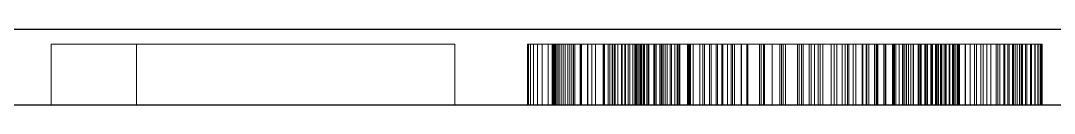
# Model space of a CAD drawing. Header units: millimetres. Extents: x 7 to 422, y 36 to 182.
# Drawn here: x 104.661 to 108.061, y 36.333 to 36.583 of the extents above; entities that cross this region are included whole.
import ezdxf

# ---------------------------------------------------------------- set-up
doc = ezdxf.new("R2010")
doc.units = ezdxf.units.MM
doc.header["$LTSCALE"] = 0.666667
doc.linetypes.add('DASHED', pattern=[1.524, 1.27, -0.254])
doc.layers.add('HIDDEN', color=7, linetype='DASHED', lineweight=13)
doc.layers.add('VISIBLE', color=7, linetype='CONTINUOUS', lineweight=25)

msp = doc.modelspace()

# ---------------------------------------------------------------- linework, layer by layer
at = {"layer": 'HIDDEN'}
for p, q in [((104.76062, 36.33333), (104.76062, 36.53333)), ((104.76062, 36.53333), (106.08904, 36.53333)), ((105.04197, 36.53333), (104.76062, 36.53333)), ((106.08904, 36.53333), (105.04197, 36.53333)), ((105.04197, 36.33333), (105.04197, 36.53333)), ((106.08904, 36.33333), (106.08904, 36.53333)), ((106.59372, 36.53333), (106.32832, 36.53333)), ((106.32832, 36.33333), (106.32832, 36.53333)), ((106.32832, 36.53333), (106.33142, 36.53333)), ((106.33142, 36.33333), (106.33142, 36.53333)), ((106.33142, 36.53333), (106.3378, 36.53333)), ((106.3378, 36.33333), (106.3378, 36.53333)), ((106.3378, 36.53333), (106.34746, 36.53333)), ((106.34746, 36.33333), (106.34746, 36.53333)), ((106.34746, 36.53333), (106.36041, 36.53333)), ((106.36041, 36.33333), (106.36041, 36.53333)), ((106.36041, 36.53333), (106.37665, 36.53333)), ((106.37665, 36.33333), (106.37665, 36.53333)), ((106.37665, 36.53333), (106.39617, 36.53333)), ((106.39617, 36.33333), (106.39617, 36.53333)), ((106.39617, 36.53333), (106.41897, 36.53333)), ((106.40954, 36.33333), (106.40954, 36.53333)), ((106.40954, 36.53333), (106.4107, 36.53333)), ((106.41096, 36.53333), (106.40954, 36.53333)), ((106.4107, 36.33333), (106.4107, 36.53333)), ((106.4107, 36.53333), (106.4142, 36.53333)), ((106.41096, 36.33333), (106.41096, 36.53333)), ((106.41525, 36.53333), (106.41096, 36.53333)), ((106.4142, 36.33333), (106.4142, 36.53333)), ((106.4142, 36.53333), (106.42004, 36.53333)), ((106.41525, 36.33333), (106.41525, 36.53333)), ((106.42238, 36.53333), (106.41525, 36.53333)), ((106.41897, 36.33333), (106.41897, 36.53333)), ((106.41897, 36.53333), (106.44507, 36.53333)), ((106.42004, 36.33333), (106.42004, 36.53333)), ((106.42004, 36.53333), (106.42821, 36.53333)), ((106.42238, 36.33333), (106.42238, 36.53333)), ((106.43238, 36.53333), (106.42238, 36.53333)), ((106.42821, 36.33333), (106.42821, 36.53333)), ((106.42821, 36.53333), (106.43871, 36.53333)), ((106.43238, 36.33333), (106.43238, 36.53333)), ((106.44523, 36.53333), (106.43238, 36.53333)), ((106.43871, 36.33333), (106.43871, 36.53333)), ((106.43871, 36.53333), (106.45155, 36.53333)), ((106.44507, 36.33333), (106.44507, 36.53333)), ((106.44507, 36.53333), (106.47412, 36.53333)), ((106.44523, 36.33333), (106.44523, 36.53333)), ((106.46093, 36.53333), (106.44523, 36.53333)), ((106.45155, 36.33333), (106.45155, 36.53333)), ((106.45155, 36.53333), (106.46672, 36.53333)), ((106.46093, 36.33333), (106.46093, 36.53333)), ((106.47949, 36.53333), (106.46093, 36.53333)), ((106.46672, 36.33333), (106.46672, 36.53333)), ((106.46672, 36.53333), (106.48422, 36.53333)), ((106.47412, 36.33333), (106.47412, 36.53333)), ((106.47412, 36.53333), (106.5058, 36.53333)), ((106.47949, 36.33333), (106.47949, 36.53333)), ((106.5009, 36.53333), (106.47949, 36.53333)), ((106.48422, 36.33333), (106.48422, 36.53333)), ((106.48422, 36.53333), (106.50411, 36.53333)), ((106.5009, 36.33333), (106.5009, 36.53333)), ((106.52506, 36.53333), (106.5009, 36.53333)), ((106.50411, 36.33333), (106.50411, 36.53333)), ((106.50411, 36.53333), (106.52642, 36.53333)), ((106.5058, 36.33333), (106.5058, 36.53333)), ((106.5058, 36.53333), (106.5401, 36.53333)), ((106.52506, 36.33333), (106.52506, 36.53333)), ((106.55184, 36.53333), (106.52506, 36.53333)), ((106.52642, 36.33333), (106.52642, 36.53333)), ((106.52642, 36.53333), (106.55115, 36.53333)), ((106.5401, 36.33333), (106.5401, 36.53333)), ((106.5401, 36.53333), (106.57704, 36.53333)), ((106.55115, 36.33333), (106.55115, 36.53333)), ((106.55115, 36.53333), (106.57831, 36.53333)), ((106.55184, 36.33333), (106.55184, 36.53333)), ((106.58125, 36.53333), (106.55184, 36.53333)), ((106.57704, 36.33333), (106.57704, 36.53333)), ((106.57704, 36.53333), (106.6166, 36.53333)), ((106.57831, 36.33333), (106.57831, 36.53333)), ((106.57831, 36.53333), (106.60789, 36.53333)), ((106.58125, 36.33333), (106.58125, 36.53333)), ((106.61329, 36.53333), (106.58125, 36.53333)), ((106.59372, 36.33333), (106.59372, 36.53333)), ((106.59921, 36.53333), (106.59372, 36.53333)), ((106.59921, 36.33333), (106.59921, 36.53333)), ((106.60627, 36.53333), (106.59921, 36.53333)), ((106.60627, 36.33333), (106.60627, 36.53333)), ((106.61489, 36.53333), (106.60627, 36.53333)), ((106.60789, 36.33333), (106.60789, 36.53333)), ((106.60789, 36.53333), (106.6399, 36.53333)), ((106.61329, 36.33333), (106.61329, 36.53333)), ((106.64796, 36.53333), (106.61329, 36.53333)), ((106.61489, 36.33333), (106.61489, 36.53333)), ((106.62508, 36.53333), (106.61489, 36.53333)), ((106.6166, 36.33333), (106.6166, 36.53333)), ((106.6166, 36.53333), (106.65879, 36.53333)), ((106.62508, 36.33333), (106.62508, 36.53333)), ((106.63683, 36.53333), (106.62508, 36.53333)), ((106.63683, 36.33333), (106.63683, 36.53333)), ((106.65014, 36.53333), (106.63683, 36.53333)), ((106.6399, 36.33333), (106.6399, 36.53333)), ((106.6399, 36.53333), (106.67433, 36.53333)), ((106.64796, 36.33333), (106.64796, 36.53333)), ((106.68526, 36.53333), (106.64796, 36.53333)), ((106.65014, 36.33333), (106.65014, 36.53333)), ((106.66501, 36.53333), (106.65014, 36.53333)), ((106.65879, 36.33333), (106.65879, 36.53333)), ((106.65879, 36.53333), (106.70362, 36.53333)), ((106.66501, 36.33333), (106.66501, 36.53333)), ((106.68145, 36.53333), (106.66501, 36.53333)), ((106.67433, 36.33333), (106.67433, 36.53333)), ((106.67433, 36.53333), (106.71118, 36.53333)), ((106.68202, 36.53333), (106.68073, 36.53333)), ((106.68073, 36.33333), (106.68073, 36.53333)), ((106.68073, 36.53333), (106.68255, 36.53333)), ((106.68145, 36.33333), (106.68145, 36.53333)), ((106.69987, 36.53333), (106.68145, 36.53333)), ((106.6859, 36.53333), (106.68202, 36.53333)), ((106.68202, 36.33333), (106.68202, 36.53333)), ((106.68255, 36.33333), (106.68255, 36.53333)), ((106.68255, 36.53333), (106.68803, 36.53333)), ((106.68526, 36.33333), (106.68526, 36.53333)), ((106.72519, 36.53333), (106.68526, 36.53333)), ((106.69235, 36.53333), (106.6859, 36.53333)), ((106.6859, 36.33333), (106.6859, 36.53333)), ((106.68803, 36.33333), (106.68803, 36.53333)), ((106.68803, 36.53333), (106.69715, 36.53333)), ((106.7014, 36.53333), (106.69235, 36.53333)), ((106.69235, 36.33333), (106.69235, 36.53333)), ((106.69715, 36.33333), (106.69715, 36.53333)), ((106.69715, 36.53333), (106.70992, 36.53333)), ((106.69987, 36.33333), (106.69987, 36.53333)), ((106.72066, 36.53333), (106.69987, 36.53333)), ((106.71302, 36.53333), (106.7014, 36.53333)), ((106.7014, 36.33333), (106.7014, 36.53333)), ((106.70362, 36.33333), (106.70362, 36.53333)), ((106.70362, 36.53333), (106.75107, 36.53333)), ((106.70992, 36.33333), (106.70992, 36.53333)), ((106.70992, 36.53333), (106.72633, 36.53333)), ((106.71118, 36.33333), (106.71118, 36.53333)), ((106.71118, 36.53333), (106.74329, 36.53333)), ((106.72723, 36.53333), (106.71302, 36.53333)), ((106.71302, 36.33333), (106.71302, 36.53333)), ((106.72066, 36.33333), (106.72066, 36.53333)), ((106.74383, 36.53333), (106.72066, 36.53333)), ((106.72519, 36.33333), (106.72519, 36.53333)), ((106.76774, 36.53333), (106.72519, 36.53333)), ((106.72633, 36.33333), (106.72633, 36.53333)), ((106.72633, 36.53333), (106.7464, 36.53333)), ((106.74402, 36.53333), (106.72723, 36.53333)), ((106.72723, 36.33333), (106.72723, 36.53333)), ((106.74329, 36.33333), (106.74329, 36.53333)), ((106.74329, 36.53333), (106.78089, 36.53333)), ((106.74383, 36.33333), (106.74383, 36.53333)), ((106.76937, 36.53333), (106.74383, 36.53333)), ((106.76339, 36.53333), (106.74402, 36.53333)), ((106.74402, 36.33333), (106.74402, 36.53333)), ((106.7464, 36.33333), (106.7464, 36.53333)), ((106.7464, 36.53333), (106.77011, 36.53333)), ((106.75107, 36.33333), (106.75107, 36.53333)), ((106.75107, 36.53333), (106.80129, 36.53333)), ((106.77457, 36.53333), (106.76339, 36.53333)), ((106.76339, 36.33333), (106.76339, 36.53333)), ((106.76774, 36.33333), (106.76774, 36.53333)), ((106.81222, 36.53333), (106.76774, 36.53333)), ((106.76937, 36.33333), (106.76937, 36.53333)), ((106.7973, 36.53333), (106.76937, 36.53333)), ((106.77011, 36.33333), (106.77011, 36.53333)), ((106.77011, 36.53333), (106.79747, 36.53333)), ((106.78779, 36.53333), (106.77457, 36.53333)), ((106.77457, 36.33333), (106.77457, 36.53333)), ((106.78089, 36.33333), (106.78089, 36.53333)), ((106.78089, 36.53333), (106.82396, 36.53333)), ((106.82036, 36.53333), (106.78779, 36.53333)), ((106.78779, 36.33333), (106.78779, 36.53333)), ((106.7973, 36.33333), (106.7973, 36.53333)), ((106.82761, 36.53333), (106.7973, 36.53333)), ((106.79747, 36.33333), (106.79747, 36.53333)), ((106.79747, 36.53333), (106.81261, 36.53333)), ((106.80129, 36.33333), (106.80129, 36.53333)), ((106.80129, 36.53333), (106.85444, 36.53333)), ((106.81222, 36.33333), (106.81222, 36.53333)), ((106.85793, 36.53333), (106.81222, 36.53333)), ((106.81261, 36.33333), (106.81261, 36.53333)), ((106.81261, 36.53333), (106.82882, 36.53333)), ((106.86111, 36.53333), (106.82036, 36.53333)), ((106.82036, 36.33333), (106.82036, 36.53333)), ((106.82396, 36.33333), (106.82396, 36.53333)), ((106.82396, 36.53333), (106.87252, 36.53333)), ((106.82761, 36.33333), (106.82761, 36.53333)), ((106.8603, 36.53333), (106.82761, 36.53333)), ((106.82882, 36.33333), (106.82882, 36.53333)), ((106.82882, 36.53333), (106.8645, 36.53333)), ((106.85444, 36.33333), (106.85444, 36.53333)), ((106.85444, 36.53333), (106.91051, 36.53333)), ((106.85793, 36.33333), (106.85793, 36.53333)), ((106.90486, 36.53333), (106.85793, 36.53333)), ((106.8603, 36.33333), (106.8603, 36.53333)), ((106.89536, 36.53333), (106.8603, 36.53333)), ((106.91005, 36.53333), (106.86111, 36.53333)), ((106.86111, 36.33333), (106.86111, 36.53333)), ((106.8645, 36.33333), (106.8645, 36.53333)), ((106.8645, 36.53333), (106.90451, 36.53333)), ((106.87252, 36.33333), (106.87252, 36.53333)), ((106.87252, 36.53333), (106.92657, 36.53333)), ((106.89536, 36.33333), (106.89536, 36.53333)), ((106.93219, 36.53333), (106.89536, 36.53333)), ((106.90451, 36.33333), (106.90451, 36.53333)), ((106.90451, 36.53333), (106.94884, 36.53333)), ((106.90486, 36.33333), (106.90486, 36.53333)), ((106.95301, 36.53333), (106.90486, 36.53333)), ((106.96716, 36.53333), (106.91005, 36.53333)), ((106.91005, 36.33333), (106.91005, 36.53333)), ((106.91051, 36.33333), (106.91051, 36.53333)), ((106.91051, 36.53333), (106.96951, 36.53333)), ((106.92657, 36.33333), (106.92657, 36.53333)), ((106.92657, 36.53333), (106.98609, 36.53333)), ((106.93219, 36.33333), (106.93219, 36.53333)), ((106.97014, 36.53333), (106.93219, 36.53333)), ((106.94884, 36.33333), (106.94884, 36.53333)), ((106.94884, 36.53333), (106.9975, 36.53333)), ((106.95301, 36.33333), (106.95301, 36.53333)), ((107.00239, 36.53333), (106.95301, 36.53333)), ((107.03246, 36.53333), (106.96716, 36.53333)), ((106.96716, 36.33333), (106.96716, 36.53333)), ((106.96951, 36.33333), (106.96951, 36.53333)), ((106.96951, 36.53333), (107.03142, 36.53333)), ((106.97014, 36.33333), (106.97014, 36.53333)), ((107.00923, 36.53333), (106.97014, 36.53333)), ((106.98609, 36.33333), (106.98609, 36.53333)), ((106.98609, 36.53333), (107.1216, 36.53333)), ((106.9975, 36.33333), (106.9975, 36.53333)), ((106.9975, 36.53333), (107.05049, 36.53333)), ((107.00239, 36.33333), (107.00239, 36.53333)), ((107.05299, 36.53333), (107.00239, 36.53333)), ((107.00923, 36.33333), (107.00923, 36.53333)), ((107.04945, 36.53333), (107.00923, 36.53333)), ((107.03142, 36.33333), (107.03142, 36.53333)), ((107.03142, 36.53333), (107.09627, 36.53333)), ((107.10593, 36.53333), (107.03246, 36.53333)), ((107.03246, 36.33333), (107.03246, 36.53333)), ((107.04945, 36.33333), (107.04945, 36.53333)), ((107.0908, 36.53333), (107.04945, 36.53333)), ((107.05049, 36.33333), (107.05049, 36.53333)), ((107.05049, 36.53333), (107.10781, 36.53333)), ((107.05299, 36.33333), (107.05299, 36.53333)), ((107.10481, 36.53333), (107.05299, 36.53333)), ((107.0908, 36.33333), (107.0908, 36.53333)), ((107.13329, 36.53333), (107.0908, 36.53333)), ((107.09627, 36.33333), (107.09627, 36.53333)), ((107.09627, 36.53333), (107.16403, 36.53333)), ((107.10481, 36.33333), (107.10481, 36.53333)), ((107.15786, 36.53333), (107.10481, 36.53333)), ((107.18759, 36.53333), (107.10593, 36.53333)), ((107.10593, 36.33333), (107.10593, 36.53333)), ((107.10781, 36.33333), (107.10781, 36.53333)), ((107.10781, 36.53333), (107.16946, 36.53333)), ((107.1216, 36.53333), (107.25511, 36.53333)), ((107.13329, 36.33333), (107.13329, 36.53333)), ((107.17691, 36.53333), (107.13329, 36.53333)), ((107.15786, 36.33333), (107.15786, 36.53333)), ((107.21608, 36.53333), (107.15786, 36.53333)), ((107.16403, 36.33333), (107.16403, 36.53333)), ((107.16403, 36.53333), (107.23472, 36.53333)), ((107.16946, 36.33333), (107.16946, 36.53333)), ((107.16946, 36.53333), (107.22886, 36.53333)), ((107.17691, 36.33333), (107.17691, 36.53333)), ((107.22167, 36.53333), (107.17691, 36.53333)), ((107.34561, 36.53333), (107.18759, 36.53333)), ((107.21608, 36.33333), (107.21608, 36.53333)), ((107.27256, 36.53333), (107.21608, 36.53333)), ((107.22167, 36.33333), (107.22167, 36.53333)), ((107.26132, 36.53333), (107.22167, 36.53333)), ((107.22886, 36.33333), (107.22886, 36.53333)), ((107.22886, 36.53333), (107.28452, 36.53333)), ((107.23472, 36.33333), (107.23472, 36.53333)), ((107.23472, 36.53333), (107.29093, 36.53333)), ((107.25511, 36.33333), (107.25511, 36.53333)), ((107.25511, 36.53333), (107.3627, 36.53333)), ((107.26132, 36.33333), (107.26132, 36.53333)), ((107.2998, 36.53333), (107.26132, 36.53333)), ((107.27256, 36.33333), (107.27256, 36.53333)), ((107.32729, 36.53333), (107.27256, 36.53333)), ((107.28452, 36.33333), (107.28452, 36.53333)), ((107.28452, 36.53333), (107.33645, 36.53333)), ((107.29093, 36.33333), (107.29093, 36.53333)), ((107.29093, 36.53333), (107.34571, 36.53333)), ((107.2998, 36.33333), (107.2998, 36.53333)), ((107.33709, 36.53333), (107.2998, 36.53333)), ((107.32729, 36.33333), (107.32729, 36.53333)), ((107.38028, 36.53333), (107.32729, 36.53333)), ((107.33645, 36.33333), (107.33645, 36.53333)), ((107.33645, 36.53333), (107.38464, 36.53333)), ((107.33709, 36.33333), (107.33709, 36.53333)), ((107.37321, 36.53333), (107.33709, 36.53333)), ((107.47672, 36.53333), (107.34561, 36.53333)), ((107.34561, 36.33333), (107.34561, 36.53333)), ((107.34571, 36.33333), (107.34571, 36.53333)), ((107.34571, 36.53333), (107.39906, 36.53333)), ((107.3627, 36.33333), (107.3627, 36.53333)), ((107.3627, 36.53333), (107.44437, 36.53333)), ((107.37321, 36.33333), (107.37321, 36.53333)), ((107.40816, 36.53333), (107.37321, 36.53333)), ((107.38028, 36.33333), (107.38028, 36.53333)), ((107.43153, 36.53333), (107.38028, 36.53333)), ((107.38464, 36.33333), (107.38464, 36.53333)), ((107.38464, 36.53333), (107.42908, 36.53333)), ((107.39906, 36.33333), (107.39906, 36.53333)), ((107.39906, 36.53333), (107.45098, 36.53333)), ((107.40816, 36.33333), (107.40816, 36.53333)), ((107.44192, 36.53333), (107.40816, 36.53333)), ((107.42908, 36.33333), (107.42908, 36.53333)), ((107.42908, 36.53333), (107.46979, 36.53333)), ((107.43153, 36.33333), (107.43153, 36.53333)), ((107.48103, 36.53333), (107.43153, 36.53333)), ((107.44192, 36.33333), (107.44192, 36.53333)), ((107.4745, 36.53333), (107.44192, 36.53333)), ((107.44437, 36.33333), (107.44437, 36.53333)), ((107.44437, 36.53333), (107.50011, 36.53333)), ((107.45098, 36.33333), (107.45098, 36.53333)), ((107.45098, 36.53333), (107.50148, 36.53333)), ((107.46979, 36.33333), (107.46979, 36.53333)), ((107.46979, 36.53333), (107.50676, 36.53333)), ((107.4745, 36.33333), (107.4745, 36.53333)), ((107.50591, 36.53333), (107.4745, 36.53333)), ((107.53218, 36.53333), (107.47672, 36.53333)), ((107.47672, 36.33333), (107.47672, 36.53333)), ((107.48103, 36.33333), (107.48103, 36.53333)), ((107.52879, 36.53333), (107.48103, 36.53333)), ((107.50011, 36.33333), (107.50011, 36.53333)), ((107.50011, 36.53333), (107.53229, 36.53333)), ((107.50148, 36.33333), (107.50148, 36.53333)), ((107.50148, 36.53333), (107.55055, 36.53333)), ((107.50591, 36.33333), (107.50591, 36.53333)), ((107.53574, 36.53333), (107.50591, 36.53333)), ((107.50676, 36.33333), (107.50676, 36.53333)), ((107.50676, 36.53333), (107.53999, 36.53333)), ((107.52879, 36.33333), (107.52879, 36.53333)), ((107.5748, 36.53333), (107.52879, 36.53333)), ((107.58091, 36.53333), (107.53218, 36.53333)), ((107.53218, 36.33333), (107.53218, 36.53333)), ((107.53229, 36.33333), (107.53229, 36.53333)), ((107.53229, 36.53333), (107.56211, 36.53333)), ((107.53574, 36.33333), (107.53574, 36.53333)), ((107.5636, 36.53333), (107.53574, 36.53333)), ((107.53999, 36.33333), (107.53999, 36.53333)), ((107.53999, 36.53333), (107.56973, 36.53333)), ((107.55055, 36.33333), (107.55055, 36.53333)), ((107.55055, 36.53333), (107.59819, 36.53333)), ((107.56211, 36.33333), (107.56211, 36.53333)), ((107.56211, 36.53333), (107.58957, 36.53333)), ((107.5636, 36.33333), (107.5636, 36.53333)), ((107.58949, 36.53333), (107.5636, 36.53333)), ((107.56973, 36.33333), (107.56973, 36.53333)), ((107.56973, 36.53333), (107.59623, 36.53333)), ((107.5748, 36.33333), (107.5748, 36.53333)), ((107.61863, 36.53333), (107.5748, 36.53333)), ((107.62291, 36.53333), (107.58091, 36.53333)), ((107.58091, 36.33333), (107.58091, 36.53333)), ((107.58949, 36.33333), (107.58949, 36.53333)), ((107.61341, 36.53333), (107.58949, 36.53333)), ((107.58957, 36.33333), (107.58957, 36.53333)), ((107.58957, 36.53333), (107.61468, 36.53333)), ((107.59623, 36.33333), (107.59623, 36.53333)), ((107.59623, 36.53333), (107.61949, 36.53333)), ((107.59819, 36.33333), (107.59819, 36.53333)), ((107.59819, 36.53333), (107.64441, 36.53333)), ((107.61341, 36.33333), (107.61341, 36.53333)), ((107.63536, 36.53333), (107.61341, 36.53333)), ((107.61468, 36.33333), (107.61468, 36.53333)), ((107.61468, 36.53333), (107.63743, 36.53333)), ((107.61863, 36.33333), (107.61863, 36.53333)), ((107.65986, 36.53333), (107.61863, 36.53333)), ((107.61949, 36.33333), (107.61949, 36.53333)), ((107.61949, 36.53333), (107.63951, 36.53333)), ((107.65819, 36.53333), (107.62291, 36.53333)), ((107.62291, 36.33333), (107.62291, 36.53333)), ((107.63536, 36.33333), (107.63536, 36.53333)), ((107.65533, 36.53333), (107.63536, 36.53333)), ((107.63743, 36.33333), (107.63743, 36.53333)), ((107.63743, 36.53333), (107.65782, 36.53333)), ((107.63951, 36.33333), (107.63951, 36.53333)), ((107.63951, 36.53333), (107.65629, 36.53333)), ((107.64441, 36.33333), (107.64441, 36.53333)), ((107.64441, 36.53333), (107.68858, 36.53333)), ((107.65533, 36.33333), (107.65533, 36.53333)), ((107.67333, 36.53333), (107.65533, 36.53333)), ((107.65629, 36.33333), (107.65629, 36.53333)), ((107.65629, 36.53333), (107.66983, 36.53333)), ((107.65782, 36.33333), (107.65782, 36.53333)), ((107.65782, 36.53333), (107.67586, 36.53333)), ((107.70307, 36.53333), (107.65819, 36.53333)), ((107.65819, 36.33333), (107.65819, 36.53333)), ((107.65986, 36.33333), (107.65986, 36.53333)), ((107.69849, 36.53333), (107.65986, 36.53333)), ((107.66983, 36.33333), (107.66983, 36.53333)), ((107.66983, 36.53333), (107.68013, 36.53333)), ((107.67333, 36.33333), (107.67333, 36.53333)), ((107.68936, 36.53333), (107.67333, 36.53333)), ((107.67586, 36.33333), (107.67586, 36.53333)), ((107.67586, 36.53333), (107.69154, 36.53333)), ((107.68013, 36.33333), (107.68013, 36.53333)), ((107.68013, 36.53333), (107.68719, 36.53333)), ((107.68719, 36.33333), (107.68719, 36.53333)), ((107.68719, 36.53333), (107.95693, 36.53333)), ((107.68858, 36.33333), (107.68858, 36.53333)), ((107.68858, 36.53333), (107.73011, 36.53333)), ((107.68936, 36.33333), (107.68936, 36.53333)), ((107.70347, 36.53333), (107.68936, 36.53333)), ((107.69154, 36.33333), (107.69154, 36.53333)), ((107.69154, 36.53333), (107.70514, 36.53333)), ((107.69849, 36.33333), (107.69849, 36.53333)), ((107.7345, 36.53333), (107.69849, 36.53333)), ((107.74493, 36.53333), (107.70307, 36.53333)), ((107.70307, 36.33333), (107.70307, 36.53333)), ((107.70347, 36.33333), (107.70347, 36.53333)), ((107.7157, 36.53333), (107.70347, 36.53333)), ((107.70514, 36.33333), (107.70514, 36.53333)), ((107.70514, 36.53333), (107.71692, 36.53333)), ((107.7157, 36.33333), (107.7157, 36.53333)), ((107.72604, 36.53333), (107.7157, 36.53333)), ((107.71692, 36.33333), (107.71692, 36.53333)), ((107.71692, 36.53333), (107.72689, 36.53333)), ((107.72604, 36.33333), (107.72604, 36.53333)), ((107.7345, 36.53333), (107.72604, 36.53333)), ((107.72689, 36.33333), (107.72689, 36.53333)), ((107.72689, 36.53333), (107.73505, 36.53333)), ((107.73011, 36.33333), (107.73011, 36.53333)), ((107.73011, 36.53333), (107.76898, 36.53333)), ((107.7345, 36.33333), (107.7345, 36.53333)), ((107.74109, 36.53333), (107.7345, 36.53333)), ((107.76792, 36.53333), (107.7345, 36.53333)), ((107.73505, 36.33333), (107.73505, 36.53333)), ((107.73505, 36.53333), (107.74139, 36.53333)), ((107.74109, 36.33333), (107.74109, 36.53333)), ((107.74579, 36.53333), (107.74109, 36.53333)), ((107.74139, 36.33333), (107.74139, 36.53333)), ((107.74139, 36.53333), (107.74592, 36.53333)), ((107.78374, 36.53333), (107.74493, 36.53333)), ((107.74493, 36.33333), (107.74493, 36.53333)), ((107.74579, 36.33333), (107.74579, 36.53333)), ((107.74861, 36.53333), (107.74579, 36.53333)), ((107.74592, 36.33333), (107.74592, 36.53333)), ((107.74592, 36.53333), (107.74864, 36.53333)), ((107.74861, 36.33333), (107.74861, 36.53333)), ((107.74955, 36.53333), (107.74861, 36.53333)), ((107.74864, 36.33333), (107.74864, 36.53333)), ((107.74864, 36.53333), (107.74955, 36.53333)), ((107.74955, 36.33333), (107.74955, 36.53333)), ((107.76792, 36.33333), (107.76792, 36.53333)), ((107.79872, 36.53333), (107.76792, 36.53333)), ((107.76898, 36.33333), (107.76898, 36.53333)), ((107.76898, 36.53333), (107.8052, 36.53333)), ((107.81952, 36.53333), (107.78374, 36.53333)), ((107.78374, 36.33333), (107.78374, 36.53333)), ((107.79872, 36.33333), (107.79872, 36.53333)), ((107.82692, 36.53333), (107.79872, 36.53333)), ((107.8052, 36.33333), (107.8052, 36.53333)), ((107.8052, 36.53333), (107.83877, 36.53333)), ((107.85227, 36.53333), (107.81952, 36.53333)), ((107.81952, 36.33333), (107.81952, 36.53333)), ((107.85252, 36.53333), (107.82692, 36.53333)), ((107.82692, 36.33333), (107.82692, 36.53333)), ((107.83877, 36.33333), (107.83877, 36.53333)), ((107.83877, 36.53333), (107.86969, 36.53333)), ((107.88197, 36.53333), (107.85227, 36.53333)), ((107.85227, 36.33333), (107.85227, 36.53333)), ((107.8754, 36.53333), (107.85252, 36.53333)), ((107.85252, 36.33333), (107.85252, 36.53333)), ((107.86969, 36.33333), (107.86969, 36.53333)), ((107.86969, 36.53333), (107.89796, 36.53333)), ((107.89548, 36.53333), (107.8754, 36.53333)), ((107.8754, 36.33333), (107.8754, 36.53333)), ((107.90864, 36.53333), (107.88197, 36.53333)), ((107.88197, 36.33333), (107.88197, 36.53333)), ((107.91275, 36.53333), (107.89548, 36.53333)), ((107.89548, 36.33333), (107.89548, 36.53333)), ((107.89796, 36.33333), (107.89796, 36.53333)), ((107.89796, 36.53333), (107.92358, 36.53333)), ((107.93228, 36.53333), (107.90864, 36.53333)), ((107.90864, 36.33333), (107.90864, 36.53333)), ((107.9272, 36.53333), (107.91275, 36.53333)), ((107.91275, 36.33333), (107.91275, 36.53333)), ((107.92358, 36.33333), (107.92358, 36.53333)), ((107.92358, 36.53333), (107.94635, 36.53333)), ((107.93885, 36.53333), (107.9272, 36.53333)), ((107.9272, 36.33333), (107.9272, 36.53333)), ((107.95301, 36.53333), (107.93228, 36.53333)), ((107.93228, 36.33333), (107.93228, 36.53333)), ((107.94769, 36.53333), (107.93885, 36.53333)), ((107.93885, 36.33333), (107.93885, 36.53333)), ((107.94635, 36.33333), (107.94635, 36.53333)), ((107.94635, 36.53333), (107.96609, 36.53333)), ((107.95371, 36.53333), (107.94769, 36.53333)), ((107.94769, 36.33333), (107.94769, 36.53333)), ((107.97098, 36.53333), (107.95301, 36.53333)), ((107.95301, 36.33333), (107.95301, 36.53333)), ((107.95693, 36.53333), (107.95371, 36.53333)), ((107.95371, 36.33333), (107.95371, 36.53333)), ((107.95693, 36.33333), (107.95693, 36.53333)), ((107.96609, 36.33333), (107.96609, 36.53333)), ((107.96609, 36.53333), (107.98279, 36.53333)), ((107.98619, 36.53333), (107.97098, 36.53333)), ((107.97098, 36.33333), (107.97098, 36.53333)), ((107.98279, 36.33333), (107.98279, 36.53333)), ((107.98279, 36.53333), (107.99645, 36.53333)), ((107.99863, 36.53333), (107.98619, 36.53333)), ((107.98619, 36.33333), (107.98619, 36.53333)), ((107.99645, 36.33333), (107.99645, 36.53333)), ((107.99645, 36.53333), (108.00708, 36.53333)), ((108.0083, 36.53333), (107.99863, 36.53333)), ((107.99863, 36.33333), (107.99863, 36.53333)), ((108.00708, 36.33333), (108.00708, 36.53333)), ((108.00708, 36.53333), (108.01467, 36.53333)), ((108.01521, 36.53333), (108.0083, 36.53333)), ((108.0083, 36.33333), (108.0083, 36.53333)), ((108.01467, 36.33333), (108.01467, 36.53333)), ((108.01467, 36.53333), (108.01922, 36.53333)), ((108.01936, 36.53333), (108.01521, 36.53333)), ((108.01521, 36.33333), (108.01521, 36.53333)), ((108.01922, 36.33333), (108.01922, 36.53333)), ((108.01922, 36.53333), (108.02074, 36.53333)), ((108.02074, 36.53333), (108.01936, 36.53333)), ((108.01936, 36.33333), (108.01936, 36.53333)), ((108.02074, 36.33333), (108.02074, 36.53333)), ((106.08904, 36.33333), (104.76062, 36.33333)), ((104.76062, 36.33333), (105.04197, 36.33333)), ((105.04197, 36.33333), (106.08904, 36.33333)), ((106.32832, 36.33333), (106.59372, 36.33333)), ((106.33142, 36.33333), (106.32832, 36.33333)), ((106.3378, 36.33333), (106.33142, 36.33333)), ((106.34746, 36.33333), (106.3378, 36.33333)), ((106.36041, 36.33333), (106.34746, 36.33333)), ((106.37665, 36.33333), (106.36041, 36.33333)), ((106.39617, 36.33333), (106.37665, 36.33333)), ((106.41897, 36.33333), (106.39617, 36.33333)), ((106.40954, 36.33333), (106.41096, 36.33333)), ((106.4107, 36.33333), (106.40954, 36.33333)), ((106.4142, 36.33333), (106.4107, 36.33333)), ((106.41096, 36.33333), (106.41525, 36.33333)), ((106.42004, 36.33333), (106.4142, 36.33333)), ((106.41525, 36.33333), (106.42238, 36.33333)), ((106.44507, 36.33333), (106.41897, 36.33333)), ((106.42821, 36.33333), (106.42004, 36.33333)), ((106.42238, 36.33333), (106.43238, 36.33333)), ((106.43871, 36.33333), (106.42821, 36.33333)), ((106.43238, 36.33333), (106.44523, 36.33333)), ((106.45155, 36.33333), (106.43871, 36.33333)), ((106.47412, 36.33333), (106.44507, 36.33333)), ((106.44523, 36.33333), (106.46093, 36.33333)), ((106.46672, 36.33333), (106.45155, 36.33333)), ((106.46093, 36.33333), (106.47949, 36.33333)), ((106.48422, 36.33333), (106.46672, 36.33333)), ((106.5058, 36.33333), (106.47412, 36.33333)), ((106.47949, 36.33333), (106.5009, 36.33333)), ((106.50411, 36.33333), (106.48422, 36.33333)), ((106.5009, 36.33333), (106.52506, 36.33333)), ((106.52642, 36.33333), (106.50411, 36.33333)), ((106.5401, 36.33333), (106.5058, 36.33333)), ((106.52506, 36.33333), (106.55184, 36.33333)), ((106.55115, 36.33333), (106.52642, 36.33333)), ((106.57704, 36.33333), (106.5401, 36.33333)), ((106.57831, 36.33333), (106.55115, 36.33333)), ((106.55184, 36.33333), (106.58125, 36.33333)), ((106.6166, 36.33333), (106.57704, 36.33333)), ((106.60789, 36.33333), (106.57831, 36.33333)), ((106.58125, 36.33333), (106.61329, 36.33333)), ((106.59372, 36.33333), (106.59921, 36.33333)), ((106.59921, 36.33333), (106.60627, 36.33333)), ((106.60627, 36.33333), (106.61489, 36.33333)), ((106.6399, 36.33333), (106.60789, 36.33333)), ((106.61329, 36.33333), (106.64796, 36.33333)), ((106.61489, 36.33333), (106.62508, 36.33333)), ((106.65879, 36.33333), (106.6166, 36.33333)), ((106.62508, 36.33333), (106.63683, 36.33333)), ((106.63683, 36.33333), (106.65014, 36.33333)), ((106.67433, 36.33333), (106.6399, 36.33333)), ((106.64796, 36.33333), (106.68526, 36.33333)), ((106.65014, 36.33333), (106.66501, 36.33333)), ((106.70362, 36.33333), (106.65879, 36.33333)), ((106.66501, 36.33333), (106.68145, 36.33333)), ((106.71118, 36.33333), (106.67433, 36.33333)), ((106.68073, 36.33333), (106.68202, 36.33333)), ((106.68255, 36.33333), (106.68073, 36.33333)), ((106.68145, 36.33333), (106.69987, 36.33333)), ((106.68202, 36.33333), (106.6859, 36.33333)), ((106.68803, 36.33333), (106.68255, 36.33333)), ((106.68526, 36.33333), (106.72519, 36.33333)), ((106.6859, 36.33333), (106.69235, 36.33333)), ((106.69715, 36.33333), (106.68803, 36.33333)), ((106.69235, 36.33333), (106.7014, 36.33333)), ((106.70992, 36.33333), (106.69715, 36.33333)), ((106.69987, 36.33333), (106.72066, 36.33333)), ((106.7014, 36.33333), (106.71302, 36.33333)), ((106.75107, 36.33333), (106.70362, 36.33333)), ((106.72633, 36.33333), (106.70992, 36.33333)), ((106.74329, 36.33333), (106.71118, 36.33333)), ((106.71302, 36.33333), (106.72723, 36.33333)), ((106.72066, 36.33333), (106.74383, 36.33333)), ((106.72519, 36.33333), (106.76774, 36.33333)), ((106.7464, 36.33333), (106.72633, 36.33333)), ((106.72723, 36.33333), (106.74402, 36.33333)), ((106.78089, 36.33333), (106.74329, 36.33333)), ((106.74383, 36.33333), (106.76937, 36.33333)), ((106.74402, 36.33333), (106.76339, 36.33333)), ((106.77011, 36.33333), (106.7464, 36.33333)), ((106.80129, 36.33333), (106.75107, 36.33333)), ((106.76339, 36.33333), (106.77457, 36.33333)), ((106.76774, 36.33333), (106.81222, 36.33333)), ((106.76937, 36.33333), (106.7973, 36.33333)), ((106.79747, 36.33333), (106.77011, 36.33333)), ((106.77457, 36.33333), (106.78779, 36.33333)), ((106.82396, 36.33333), (106.78089, 36.33333)), ((106.78779, 36.33333), (106.82036, 36.33333)), ((106.7973, 36.33333), (106.82761, 36.33333)), ((106.81261, 36.33333), (106.79747, 36.33333)), ((106.85444, 36.33333), (106.80129, 36.33333)), ((106.81222, 36.33333), (106.85793, 36.33333)), ((106.82882, 36.33333), (106.81261, 36.33333)), ((106.82036, 36.33333), (106.86111, 36.33333)), ((106.87252, 36.33333), (106.82396, 36.33333)), ((106.82761, 36.33333), (106.8603, 36.33333)), ((106.8645, 36.33333), (106.82882, 36.33333)), ((106.91051, 36.33333), (106.85444, 36.33333)), ((106.85793, 36.33333), (106.90486, 36.33333)), ((106.8603, 36.33333), (106.89536, 36.33333)), ((106.86111, 36.33333), (106.91005, 36.33333)), ((106.90451, 36.33333), (106.8645, 36.33333)), ((106.92657, 36.33333), (106.87252, 36.33333)), ((106.89536, 36.33333), (106.93219, 36.33333)), ((106.94884, 36.33333), (106.90451, 36.33333)), ((106.90486, 36.33333), (106.95301, 36.33333)), ((106.91005, 36.33333), (106.96716, 36.33333)), ((106.96951, 36.33333), (106.91051, 36.33333)), ((106.98609, 36.33333), (106.92657, 36.33333)), ((106.93219, 36.33333), (106.97014, 36.33333)), ((106.9975, 36.33333), (106.94884, 36.33333)), ((106.95301, 36.33333), (107.00239, 36.33333)), ((106.96716, 36.33333), (107.03246, 36.33333)), ((107.03142, 36.33333), (106.96951, 36.33333)), ((106.97014, 36.33333), (107.00923, 36.33333)), ((107.1216, 36.33333), (106.98609, 36.33333)), ((107.05049, 36.33333), (106.9975, 36.33333)), ((107.00239, 36.33333), (107.05299, 36.33333)), ((107.00923, 36.33333), (107.04945, 36.33333)), ((107.09627, 36.33333), (107.03142, 36.33333)), ((107.03246, 36.33333), (107.10593, 36.33333)), ((107.04945, 36.33333), (107.0908, 36.33333)), ((107.10781, 36.33333), (107.05049, 36.33333)), ((107.05299, 36.33333), (107.10481, 36.33333)), ((107.0908, 36.33333), (107.13329, 36.33333)), ((107.16403, 36.33333), (107.09627, 36.33333)), ((107.10481, 36.33333), (107.15786, 36.33333)), ((107.10593, 36.33333), (107.18759, 36.33333)), ((107.16946, 36.33333), (107.10781, 36.33333)), ((107.25511, 36.33333), (107.1216, 36.33333)), ((107.13329, 36.33333), (107.17691, 36.33333)), ((107.15786, 36.33333), (107.21608, 36.33333)), ((107.23472, 36.33333), (107.16403, 36.33333)), ((107.22886, 36.33333), (107.16946, 36.33333)), ((107.17691, 36.33333), (107.22167, 36.33333)), ((107.18759, 36.33333), (107.34561, 36.33333)), ((107.21608, 36.33333), (107.27256, 36.33333)), ((107.22167, 36.33333), (107.26132, 36.33333)), ((107.28452, 36.33333), (107.22886, 36.33333)), ((107.29093, 36.33333), (107.23472, 36.33333)), ((107.3627, 36.33333), (107.25511, 36.33333)), ((107.26132, 36.33333), (107.2998, 36.33333)), ((107.27256, 36.33333), (107.32729, 36.33333)), ((107.33645, 36.33333), (107.28452, 36.33333)), ((107.34571, 36.33333), (107.29093, 36.33333)), ((107.2998, 36.33333), (107.33709, 36.33333)), ((107.32729, 36.33333), (107.38028, 36.33333)), ((107.38464, 36.33333), (107.33645, 36.33333)), ((107.33709, 36.33333), (107.37321, 36.33333)), ((107.34561, 36.33333), (107.47672, 36.33333)), ((107.39906, 36.33333), (107.34571, 36.33333)), ((107.44437, 36.33333), (107.3627, 36.33333)), ((107.37321, 36.33333), (107.40816, 36.33333)), ((107.38028, 36.33333), (107.43153, 36.33333)), ((107.42908, 36.33333), (107.38464, 36.33333)), ((107.45098, 36.33333), (107.39906, 36.33333)), ((107.40816, 36.33333), (107.44192, 36.33333)), ((107.46979, 36.33333), (107.42908, 36.33333)), ((107.43153, 36.33333), (107.48103, 36.33333)), ((107.44192, 36.33333), (107.4745, 36.33333)), ((107.50011, 36.33333), (107.44437, 36.33333)), ((107.50148, 36.33333), (107.45098, 36.33333)), ((107.50676, 36.33333), (107.46979, 36.33333)), ((107.4745, 36.33333), (107.50591, 36.33333)), ((107.47672, 36.33333), (107.53218, 36.33333)), ((107.48103, 36.33333), (107.52879, 36.33333)), ((107.53229, 36.33333), (107.50011, 36.33333)), ((107.55055, 36.33333), (107.50148, 36.33333)), ((107.50591, 36.33333), (107.53574, 36.33333)), ((107.53999, 36.33333), (107.50676, 36.33333)), ((107.52879, 36.33333), (107.5748, 36.33333)), ((107.53218, 36.33333), (107.58091, 36.33333)), ((107.56211, 36.33333), (107.53229, 36.33333)), ((107.53574, 36.33333), (107.5636, 36.33333)), ((107.56973, 36.33333), (107.53999, 36.33333)), ((107.59819, 36.33333), (107.55055, 36.33333)), ((107.58957, 36.33333), (107.56211, 36.33333)), ((107.5636, 36.33333), (107.58949, 36.33333)), ((107.59623, 36.33333), (107.56973, 36.33333)), ((107.5748, 36.33333), (107.61863, 36.33333)), ((107.58091, 36.33333), (107.62291, 36.33333)), ((107.58949, 36.33333), (107.61341, 36.33333)), ((107.61468, 36.33333), (107.58957, 36.33333)), ((107.61949, 36.33333), (107.59623, 36.33333)), ((107.64441, 36.33333), (107.59819, 36.33333)), ((107.61341, 36.33333), (107.63536, 36.33333)), ((107.63743, 36.33333), (107.61468, 36.33333)), ((107.61863, 36.33333), (107.65986, 36.33333)), ((107.63951, 36.33333), (107.61949, 36.33333)), ((107.62291, 36.33333), (107.65819, 36.33333)), ((107.63536, 36.33333), (107.65533, 36.33333)), ((107.65782, 36.33333), (107.63743, 36.33333)), ((107.65629, 36.33333), (107.63951, 36.33333)), ((107.68858, 36.33333), (107.64441, 36.33333)), ((107.65533, 36.33333), (107.67333, 36.33333)), ((107.66983, 36.33333), (107.65629, 36.33333)), ((107.67586, 36.33333), (107.65782, 36.33333)), ((107.65819, 36.33333), (107.70307, 36.33333)), ((107.65986, 36.33333), (107.69849, 36.33333)), ((107.68013, 36.33333), (107.66983, 36.33333)), ((107.67333, 36.33333), (107.68936, 36.33333)), ((107.69154, 36.33333), (107.67586, 36.33333)), ((107.68719, 36.33333), (107.68013, 36.33333)), ((107.95693, 36.33333), (107.68719, 36.33333)), ((107.73011, 36.33333), (107.68858, 36.33333)), ((107.68936, 36.33333), (107.70347, 36.33333)), ((107.70514, 36.33333), (107.69154, 36.33333)), ((107.69849, 36.33333), (107.7345, 36.33333)), ((107.70307, 36.33333), (107.74493, 36.33333)), ((107.70347, 36.33333), (107.7157, 36.33333)), ((107.71692, 36.33333), (107.70514, 36.33333)), ((107.7157, 36.33333), (107.72604, 36.33333)), ((107.72689, 36.33333), (107.71692, 36.33333)), ((107.72604, 36.33333), (107.7345, 36.33333)), ((107.73505, 36.33333), (107.72689, 36.33333)), ((107.76898, 36.33333), (107.73011, 36.33333)), ((107.7345, 36.33333), (107.76792, 36.33333)), ((107.7345, 36.33333), (107.74109, 36.33333)), ((107.74139, 36.33333), (107.73505, 36.33333)), ((107.74109, 36.33333), (107.74579, 36.33333)), ((107.74592, 36.33333), (107.74139, 36.33333)), ((107.74493, 36.33333), (107.78374, 36.33333)), ((107.74579, 36.33333), (107.74861, 36.33333)), ((107.74864, 36.33333), (107.74592, 36.33333)), ((107.74861, 36.33333), (107.74955, 36.33333)), ((107.74955, 36.33333), (107.74864, 36.33333)), ((107.76792, 36.33333), (107.79872, 36.33333)), ((107.8052, 36.33333), (107.76898, 36.33333)), ((107.78374, 36.33333), (107.81952, 36.33333)), ((107.79872, 36.33333), (107.82692, 36.33333)), ((107.83877, 36.33333), (107.8052, 36.33333)), ((107.81952, 36.33333), (107.85227, 36.33333)), ((107.82692, 36.33333), (107.85252, 36.33333)), ((107.86969, 36.33333), (107.83877, 36.33333)), ((107.85227, 36.33333), (107.88197, 36.33333)), ((107.85252, 36.33333), (107.8754, 36.33333)), ((107.89796, 36.33333), (107.86969, 36.33333)), ((107.8754, 36.33333), (107.89548, 36.33333)), ((107.88197, 36.33333), (107.90864, 36.33333)), ((107.89548, 36.33333), (107.91275, 36.33333)), ((107.92358, 36.33333), (107.89796, 36.33333)), ((107.90864, 36.33333), (107.93228, 36.33333)), ((107.91275, 36.33333), (107.9272, 36.33333)), ((107.94635, 36.33333), (107.92358, 36.33333)), ((107.9272, 36.33333), (107.93885, 36.33333)), ((107.93228, 36.33333), (107.95301, 36.33333)), ((107.93885, 36.33333), (107.94769, 36.33333)), ((107.96609, 36.33333), (107.94635, 36.33333)), ((107.94769, 36.33333), (107.95371, 36.33333)), ((107.95301, 36.33333), (107.97098, 36.33333)), ((107.95371, 36.33333), (107.95693, 36.33333)), ((107.98279, 36.33333), (107.96609, 36.33333)), ((107.97098, 36.33333), (107.98619, 36.33333)), ((107.99645, 36.33333), (107.98279, 36.33333)), ((107.98619, 36.33333), (107.99863, 36.33333)), ((108.00708, 36.33333), (107.99645, 36.33333)), ((107.99863, 36.33333), (108.0083, 36.33333)), ((108.01467, 36.33333), (108.00708, 36.33333)), ((108.0083, 36.33333), (108.01521, 36.33333)), ((108.01922, 36.33333), (108.01467, 36.33333)), ((108.01521, 36.33333), (108.01936, 36.33333)), ((108.02074, 36.33333), (108.01922, 36.33333)), ((108.01936, 36.33333), (108.02074, 36.33333))]:
    msp.add_line(p, q, dxfattribs=at)
at = {"layer": 'VISIBLE'}
for p, q in [((70.08333, 36.58333), (144.58333, 36.58333)), ((70.08333, 36.33333), (144.58333, 36.33333))]:
    msp.add_line(p, q, dxfattribs=at)

doc.saveas('drawing.dxf')
